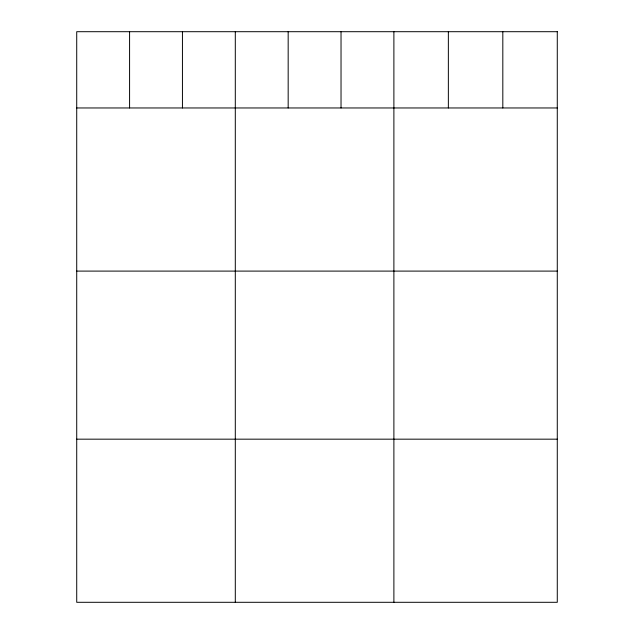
<?xml version="1.0" encoding="UTF-8"?>
<svg xmlns="http://www.w3.org/2000/svg" width="634" height="634" viewBox="0 0 634 634"><rect width="100%" height="100%" fill="white"/><g stroke="black" fill="none" stroke-linecap="round" stroke-linejoin="round"><path stroke-width="0.95" d="M76.722 107.962L557.278 107.962M76.722 271.098L557.278 271.098M76.722 439.172L557.278 439.172M502.817 31.7L502.817 107.962M448.357 31.7L448.357 107.962M393.888 31.7L393.888 602.3M341.029 31.7L341.029 107.962M288.169 31.7L288.169 107.962M235.301 31.7L235.301 602.3M182.441 31.7L182.441 107.962M129.582 31.7L129.582 107.962M557.278 31.7L76.722 31.7L76.722 602.3L557.278 602.3L557.278 31.7"/></g></svg>
